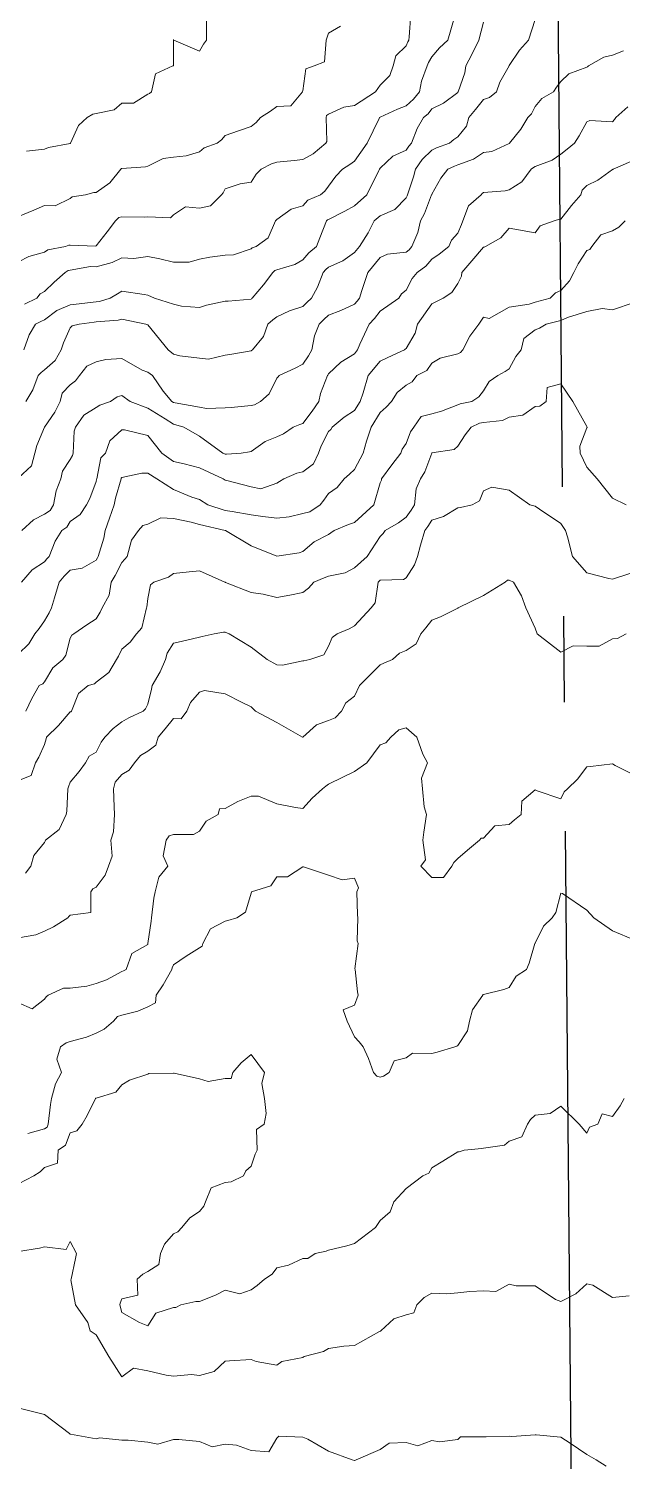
# Model space of a CAD drawing. Extents: x 537850 to 541798, y 6045627 to 6050132.
# Drawn here: x 539829.5 to 539898.5, y 6046862.9 to 6047029.3 of the extents above; entities that cross this region are included whole.
import ezdxf

# ---------------------------------------------------------------- set-up
doc = ezdxf.new("R2010")
doc.units = 0
doc.header["$LTSCALE"] = 5
doc.linetypes.add('DASHED2', pattern=[9.525, 6.35, -3.175])
doc.linetypes.add('foc-QUARTERLINE', pattern=[33, 25, -3, 2, -3])
doc.layers.add('Contour_Line_Intermediate', color=7, linetype='DASHED2', true_color=0xd9d9d9)
doc.layers.add('Contour_Line_Major', color=7, linetype='Continuous', true_color=0x6b6b6b)
doc.layers.add('L-SECQ', color=8, linetype='foc-QUARTERLINE')

msp = doc.modelspace()

# ---------------------------------------------------------------- linework, layer by layer
at = {"layer": 'Contour_Line_Intermediate', "linetype": 'Continuous', "lineweight": 13, "flags": 128}
for points, elevation in [([(539828.333, 6047002.229), (539829.505, 6047002.851), (539831.333, 6047003.38), (539831.72, 6047003.635), (539833.772, 6047004.022), (539834.173, 6047004.182), (539834.333, 6047004.178), (539837.274, 6047004.081), (539837.333, 6047004.119), (539838.63, 6047005.725), (539839.59, 6047007.022), (539839.968, 6047007.386), (539840.333, 6047007.488), (539842.927, 6047007.428), (539843.333, 6047007.459), (539845.994, 6047007.36), (539846.333, 6047007.715), (539847.725, 6047008.629), (539849.332, 6047008.484), (539850.604, 6047008.75), (539851.904, 6047010.021), (539852.088, 6047010.266), (539852.332, 6047010.732), (539854.049, 6047011.304), (539855.332, 6047011.488), (539855.929, 6047012.425), (539856.525, 6047013.021), (539857.702, 6047013.651), (539858.332, 6047013.821), (539860.327, 6047014.026), (539861.332, 6047014.123), (539862.547, 6047014.806), (539864.008, 6047016.021), (539864.119, 6047016.234), (539864.057, 6047019.021), (539864.103, 6047019.25), (539864.332, 6047019.42), (539866.123, 6047020.229), (539867.332, 6047020.415), (539869.772, 6047022.021), (539870.331, 6047022.784), (539871.445, 6047023.907), (539871.836, 6047025.021), (539872.168, 6047026.184), (539873.331, 6047027.347), (539873.527, 6047027.825), (539873.642, 6047028.021), (539873.687, 6047028.376), (539873.901, 6047031.02)], 908.956), ([(539828.948, 6046992.022), (539829.576, 6046993.78), (539830.301, 6046995.022), (539831.007, 6046995.348), (539831.333, 6046995.508), (539832.758, 6046996.597), (539834.333, 6046997.237), (539835.031, 6046997.324), (539837.333, 6046997.609), (539837.716, 6046997.639), (539838.987, 6046998.022), (539839.838, 6046998.517), (539840.333, 6046998.835), (539842.909, 6046998.446), (539843.333, 6046998.382), (539844.115, 6046998.022), (539846.333, 6046997.329), (539847.265, 6046997.09), (539849.332, 6046996.957), (539850.139, 6046997.215), (539852.332, 6046997.663), (539852.671, 6046997.683), (539855.332, 6046997.925), (539855.385, 6046997.97), (539855.455, 6046998.022), (539856.765, 6046999.589), (539857.866, 6047001.022), (539858.111, 6047001.242), (539858.332, 6047001.314), (539860.399, 6047001.955), (539861.332, 6047002.482), (539862.052, 6047003.302), (539862.915, 6047004.022), (539863.32, 6047005.033), (539864.115, 6047007.022), (539864.216, 6047007.137), (539864.332, 6047007.184), (539866.23, 6047008.123), (539867.332, 6047008.742), (539868.791, 6047010.021), (539870.175, 6047012.865), (539870.255, 6047013.021), (539870.331, 6047013.129), (539871.809, 6047014.543), (539873.331, 6047015.241), (539873.648, 6047015.704), (539873.979, 6047016.021), (539874.627, 6047017.726), (539875.379, 6047019.021), (539875.891, 6047019.461), (539876.331, 6047020.03), (539877.67, 6047020.682), (539879.331, 6047021.94), (539879.367, 6047021.985), (539879.396, 6047022.021), (539880.147, 6047024.205), (539880.267, 6047025.021), (539880.992, 6047026.359), (539881.79, 6047028.021), (539882.331, 6047030.102)], 906.956), ([(539829.034, 6046997.322), (539830.462, 6046998.022), (539830.843, 6046998.513), (539831.333, 6046998.817), (539832.464, 6046999.891), (539833.749, 6047001.022), (539834.101, 6047001.254), (539834.333, 6047001.298), (539836.669, 6047001.686), (539837.333, 6047001.673), (539839.182, 6047002.172), (539840.333, 6047002.726), (539841.732, 6047002.623), (539843.333, 6047002.883), (539844.75, 6047002.605), (539846.333, 6047002.211), (539848.143, 6047002.211), (539849.332, 6047002.541), (539850.545, 6047002.809), (539852.332, 6047003.036), (539853.293, 6047003.061), (539855.332, 6047003.741), (539855.48, 6047003.874), (539855.934, 6047004.022), (539857.315, 6047005.039), (539858.177, 6047007.022), (539858.251, 6047007.102), (539858.332, 6047007.181), (539859.973, 6047008.381), (539861.332, 6047008.744), (539861.927, 6047009.427), (539863.383, 6047010.021), (539863.892, 6047010.461), (539864.332, 6047011.023), (539865.168, 6047012.185), (539865.967, 6047013.021), (539866.804, 6047013.549), (539867.332, 6047013.963), (539868.834, 6047016.021), (539870.227, 6047018.917), (539870.259, 6047019.021), (539870.331, 6047019.072), (539872.356, 6047019.997), (539873.331, 6047020.383), (539874.212, 6047021.141), (539874.894, 6047022.021), (539875.129, 6047023.223), (539875.785, 6047025.021), (539875.943, 6047025.409), (539876.331, 6047026.067), (539877.23, 6047027.122), (539878.203, 6047028.021), (539878.974, 6047030.664)], 907.956), ([(539888.331, 6047030.411), (539887.562, 6047028.021), (539886.51, 6047026.842), (539885.331, 6047025.046), (539885.318, 6047025.033), (539885.3, 6047025.021), (539884.23, 6047023.122), (539883.834, 6047022.021), (539883.025, 6047021.327), (539882.331, 6047021.122), (539881.394, 6047019.958), (539880.64, 6047019.021), (539880.343, 6047018.009), (539879.331, 6047016.786), (539878.904, 6047016.448), (539878.365, 6047016.021), (539876.873, 6047015.479), (539876.331, 6047015.237), (539875.201, 6047014.152), (539874.427, 6047013.021), (539874.212, 6047012.14), (539873.497, 6047010.021), (539873.451, 6047009.902), (539873.331, 6047009.684), (539872.019, 6047008.334), (539870.331, 6047007.61), (539869.642, 6047007.022), (539868.943, 6047005.633), (539867.912, 6047004.022), (539867.332, 6047003.316), (539865.978, 6047002.375), (539864.332, 6047001.631), (539864, 6047001.354), (539863.708, 6047001.022), (539863.039, 6046999.314), (539862.339, 6046998.022), (539861.822, 6046997.532), (539861.332, 6046997.067), (539859.788, 6046996.566), (539858.332, 6046995.874), (539857.843, 6046995.511), (539857.267, 6046995.022), (539856.797, 6046993.558), (539855.492, 6046992.022), (539855.396, 6046991.958), (539855.332, 6046991.894), (539852.858, 6046991.496), (539852.332, 6046991.412), (539850.404, 6046990.951), (539849.332, 6046991.037), (539847.045, 6046991.31), (539846.333, 6046991.503), (539845.699, 6046992.022), (539843.333, 6046994.931), (539843.11, 6046995.022), (539840.333, 6046995.598), (539839.89, 6046995.465), (539837.333, 6046995.265), (539837.117, 6046995.238), (539835.371, 6046995.022), (539834.562, 6046994.793), (539834.333, 6046994.565), (539833.53, 6046992.825), (539833.269, 6046992.022), (539832.576, 6046990.779), (539831.333, 6046989.707), (539830.949, 6046989.407), (539830.588, 6046989.022), (539829.987, 6046987.369), (539829.169, 6046986.023)], 905.957), ([(539829.253, 6047015.102), (539831.333, 6047015.337), (539831.805, 6047015.549), (539834.333, 6047016.015), (539834.339, 6047016.015), (539834.349, 6047016.021), (539835.279, 6047018.075), (539836.302, 6047019.021), (539836.94, 6047019.414), (539837.333, 6047019.498), (539839.436, 6047019.918), (539840.333, 6047020.677), (539841.676, 6047020.677), (539843.333, 6047021.712), (539843.543, 6047021.811), (539843.761, 6047022.021), (539844.248, 6047024.105), (539846.247, 6047025.021), (539846.32, 6047025.033), (539846.32, 6047028.021), (539846.324, 6047028.029), (539846.333, 6047028.085), (539846.381, 6047028.021), (539849.332, 6047026.709), (539849.817, 6047027.536), (539850.156, 6047028.021), (539850.156, 6047030.197)], 910.956), ([(539899.102, 6047020.249), (539897.684, 6047019.021), (539897.551, 6047018.8), (539897.33, 6047018.528), (539894.677, 6047018.675), (539894.33, 6047018.53), (539893.45, 6047016.902), (539892.909, 6047016.021), (539892.03, 6047015.322), (539891.33, 6047014.762), (539890.292, 6047014.059), (539888.331, 6047013.337), (539888.139, 6047013.213), (539887.863, 6047013.021), (539886.797, 6047011.555), (539885.331, 6047010.599), (539884.839, 6047010.513), (539882.331, 6047010.31), (539882.167, 6047010.185), (539882.064, 6047010.021), (539880.583, 6047008.769), (539879.937, 6047007.022), (539879.78, 6047006.572), (539879.331, 6047005.574), (539878.596, 6047004.757), (539878.296, 6047004.022), (539877.201, 6047003.152), (539876.331, 6047002.548), (539875.627, 6047001.726), (539874.615, 6047001.022), (539874.056, 6047000.297), (539873.331, 6046998.946), (539872.821, 6046998.533), (539872.501, 6046998.022), (539870.331, 6046996.531), (539869.684, 6046995.67), (539869.044, 6046995.022), (539867.978, 6046992.668), (539867.694, 6046992.022), (539867.332, 6046991.567), (539865.76, 6046990.594), (539864.332, 6046989.23), (539864.257, 6046989.097), (539864.204, 6046989.022), (539863.406, 6046986.948), (539863.195, 6046986.023), (539862.441, 6046984.913), (539861.332, 6046983.454), (539861.017, 6046983.337), (539860.226, 6046983.023), (539859.106, 6046982.249), (539858.332, 6046981.9), (539856.973, 6046981.382), (539855.332, 6046980.224), (539855.169, 6046980.186), (539854.191, 6046980.023), (539852.472, 6046979.884), (539852.332, 6046979.911), (539852.063, 6046980.023), (539849.332, 6046981.974), (539847.544, 6046983.023), (539846.333, 6046983.37), (539845.359, 6046983.997), (539843.333, 6046985.244), (539841.293, 6046986.023), (539840.333, 6046986.718), (539839.788, 6046986.568), (539838.989, 6046986.023), (539837.777, 6046985.579), (539837.333, 6046985.332), (539835.912, 6046984.443), (539834.936, 6046983.023), (539834.791, 6046982.565), (539834.675, 6046980.023), (539834.611, 6046979.745), (539834.333, 6046979.277), (539833.449, 6046977.907), (539833.234, 6046977.023), (539832.701, 6046975.656), (539832.395, 6046974.023), (539831.995, 6046973.361), (539831.333, 6046972.915), (539830.072, 6046972.285), (539828.696, 6046971.023)], 903.957), ([(539899.447, 6047013.904), (539897.393, 6047013.021), (539897.36, 6047012.992), (539897.33, 6047012.969), (539895.619, 6047011.733), (539894.33, 6047011.119), (539893.785, 6047010.567), (539893.637, 6047010.021), (539892.547, 6047008.804), (539891.33, 6047007.22), (539891.163, 6047007.189), (539890.556, 6047007.022), (539888.93, 6047006.423), (539888.331, 6047005.606), (539886.395, 6047005.958), (539885.331, 6047006.151), (539884.334, 6047005.018), (539882.573, 6047004.022), (539882.394, 6047003.958), (539882.331, 6047003.961), (539880.98, 6047002.372), (539879.833, 6047001.022), (539879.771, 6047000.582), (539879.331, 6046999.739), (539878.67, 6046998.683), (539877.653, 6046998.022), (539876.331, 6046997.361), (539874.663, 6046995.022), (539874.382, 6046993.972), (539873.331, 6046992.178), (539873.238, 6046992.116), (539873.159, 6046992.022), (539871.236, 6046991.118), (539870.331, 6046990.692), (539868.922, 6046989.022), (539868.338, 6046987.029), (539868.014, 6046986.023), (539867.332, 6046984.99), (539866.152, 6046984.202), (539864.741, 6046983.023), (539864.587, 6046982.767), (539864.332, 6046982.536), (539863.494, 6046980.86), (539863.159, 6046980.023), (539862.578, 6046978.777), (539861.332, 6046977.859), (539860.662, 6046977.693), (539859.133, 6046977.023), (539858.649, 6046976.706), (539858.332, 6046976.518), (539856.482, 6046975.873), (539855.332, 6046976.085), (539852.532, 6046976.823), (539852.332, 6046976.876), (539852.107, 6046977.023), (539849.332, 6046978.293), (539847.574, 6046978.782), (539846.333, 6046979.055), (539844.982, 6046980.023), (539843.333, 6046982.061), (539840.646, 6046982.709), (539840.333, 6046982.709), (539838.926, 6046981.43), (539838.426, 6046980.023), (539837.871, 6046979.485), (539837.406, 6046977.023), (539837.39, 6046976.966), (539837.333, 6046976.706), (539836.616, 6046974.74), (539836.234, 6046974.023), (539835.473, 6046972.883), (539834.333, 6046972.059), (539833.943, 6046971.413), (539833.365, 6046971.023), (539832.568, 6046969.789), (539831.9, 6046968.023), (539831.614, 6046967.743), (539831.333, 6046967.403), (539829.918, 6046966.439), (539828.654, 6046965.024)], 902.957), ([(539898.777, 6047007.022), (539898.068, 6047006.283), (539897.33, 6047005.869), (539895.965, 6047005.387), (539894.915, 6047004.022), (539894.676, 6047003.676), (539894.33, 6047003.575), (539893.336, 6047002.016), (539892.816, 6047001.022), (539892.321, 6047000.031), (539891.33, 6046998.907), (539890.697, 6046998.656), (539890.057, 6046998.022), (539888.331, 6046997.566), (539887.64, 6046997.332), (539885.331, 6046996.994), (539882.989, 6046995.68), (539882.331, 6046995.812), (539881.792, 6046995.022), (539880.756, 6046993.597), (539879.937, 6046992.022), (539879.647, 6046991.707), (539879.331, 6046991.549), (539877.31, 6046991.044), (539876.331, 6046990.456), (539875.742, 6046989.612), (539874.581, 6046989.022), (539874.053, 6046988.301), (539873.331, 6046987.909), (539872.298, 6046987.056), (539871.662, 6046986.023), (539871.012, 6046985.343), (539870.331, 6046984.735), (539869.279, 6046983.023), (539868.731, 6046981.422), (539868.37, 6046980.023), (539867.332, 6046978.108), (539866.762, 6046977.592), (539866.133, 6046977.023), (539865.338, 6046976.016), (539864.332, 6046975.312), (539863.795, 6046974.56), (539863.341, 6046974.023), (539862.148, 6046973.207), (539861.332, 6046973.019), (539859.748, 6046972.607), (539858.332, 6046972.45), (539856.713, 6046972.643), (539855.332, 6046972.865), (539853.136, 6046973.219), (539852.332, 6046973.37), (539850.314, 6046974.023), (539849.332, 6046974.623), (539848.445, 6046974.91), (539846.333, 6046975.779), (539844.384, 6046977.023), (539843.333, 6046977.692), (539842.663, 6046977.692), (539840.333, 6046977.183), (539840.252, 6046977.104), (539840.236, 6046977.023), (539839.587, 6046974.769), (539839.423, 6046974.023), (539838.894, 6046972.463), (539838.37, 6046971.023), (539838.239, 6046970.118), (539837.584, 6046968.023), (539837.498, 6046967.859), (539837.333, 6046967.579), (539835.725, 6046966.632), (539834.333, 6046966.436), (539833.62, 6046965.737), (539833.032, 6046965.024), (539832.493, 6046963.184), (539832.154, 6046962.024), (539831.899, 6046961.458), (539831.333, 6046960.527), (539830.713, 6046959.644), (539830.208, 6046959.024), (539829.505, 6046957.852), (539828.333, 6046956.681)], 901.957), ([(539899.845, 6046997.537), (539897.33, 6046996.655), (539896.128, 6046996.82), (539894.33, 6046996.47), (539892.07, 6046995.762), (539891.33, 6046995.431), (539889.595, 6046995.022), (539888.82, 6046994.533), (539888.331, 6046994.363), (539887.018, 6046993.335), (539886.699, 6046992.022), (539886.102, 6046991.251), (539885.331, 6046989.827), (539884.866, 6046989.488), (539884.014, 6046989.022), (539883.001, 6046988.352), (539882.331, 6046987.261), (539881.8, 6046986.553), (539880.98, 6046986.023), (539879.605, 6046985.748), (539879.331, 6046985.621), (539877.444, 6046984.91), (539876.331, 6046984.587), (539875.089, 6046984.265), (539874.225, 6046983.023), (539873.857, 6046982.497), (539873.331, 6046981.143), (539872.867, 6046980.487), (539872.717, 6046980.023), (539871.701, 6046978.653), (539870.491, 6046977.023), (539870.471, 6046976.884), (539870.331, 6046976.554), (539869.594, 6046974.023), (539867.332, 6046971.968), (539866.632, 6046971.723), (539864.971, 6046971.023), (539864.587, 6046970.768), (539864.332, 6046970.579), (539862.653, 6046969.703), (539861.332, 6046968.591), (539860.91, 6046968.446), (539858.332, 6046968.033), (539858.315, 6046968.04), (539855.332, 6046969.234), (539852.349, 6046971.023), (539852.332, 6046971.026), (539852.328, 6046971.028), (539849.332, 6046971.708), (539848.374, 6046971.981), (539846.333, 6046972.422), (539844.871, 6046972.485), (539843.333, 6046971.749), (539842.749, 6046971.607), (539842.244, 6046971.023), (539841.439, 6046969.917), (539840.935, 6046968.023), (539840.666, 6046967.69), (539840.333, 6046967.305), (539839.549, 6046965.807), (539839.087, 6046965.024), (539838.855, 6046963.501), (539838.03, 6046962.024), (539837.817, 6046961.539), (539837.333, 6046960.77), (539836.276, 6046960.081), (539834.744, 6046959.024), (539834.509, 6046958.848), (539834.333, 6046958.5), (539833.806, 6046956.551), (539833.479, 6046956.024), (539832.306, 6046955.052), (539831.333, 6046953.431), (539831.13, 6046953.228), (539830.723, 6046953.024), (539829.869, 6046951.489), (539829.189, 6046950.024)], 900.957), ([(539899.311, 6046966.043), (539897.33, 6046965.377), (539896.898, 6046965.456), (539894.33, 6046966.103), (539892.651, 6046968.023), (539892.07, 6046970.284), (539891.861, 6046971.023), (539891.33, 6046971.855), (539888.836, 6046973.518), (539888.331, 6046973.845), (539887.725, 6046974.023), (539885.331, 6046975.725), (539883.297, 6046976.057), (539882.331, 6046975.639), (539881.86, 6046974.494), (539881.003, 6046974.023), (539879.641, 6046973.714), (539879.331, 6046973.675), (539877.699, 6046972.655), (539876.331, 6046972.245), (539875.863, 6046971.491), (539875.522, 6046971.023), (539875.033, 6046969.321), (539874.661, 6046968.023), (539874.319, 6046967.035), (539873.331, 6046965.521), (539873.033, 6046965.322), (539870.331, 6046965.253), (539870.081, 6046965.024), (539869.745, 6046962.611), (539869.282, 6046962.024), (539867.332, 6046959.947), (539866.74, 6046959.616), (539865.35, 6046959.024), (539864.756, 6046958.6), (539864.332, 6046957.569), (539863.791, 6046956.565), (539862.169, 6046956.024), (539861.459, 6046955.897), (539861.332, 6046955.863), (539858.987, 6046955.369), (539858.332, 6046955.417), (539857.186, 6046956.024), (539855.332, 6046957.475), (539852.787, 6046959.024), (539852.332, 6046959.205), (539852.139, 6046959.217), (539851.065, 6046959.024), (539849.643, 6046958.713), (539849.332, 6046958.628), (539847.21, 6046958.146), (539846.333, 6046957.947), (539845.592, 6046956.765), (539845.395, 6046956.024), (539844.761, 6046954.595), (539843.844, 6046953.024), (539843.767, 6046952.59), (539843.333, 6046950.86), (539843.069, 6046950.288), (539842.792, 6046950.024), (539841.118, 6046949.24), (539840.333, 6046948.795), (539839.331, 6046948.027), (539838.366, 6046947.024), (539837.926, 6046946.431), (539837.333, 6046945.282), (539836.546, 6046944.812), (539836.118, 6046944.025), (539835.355, 6046943.003), (539834.333, 6046941.798), (539834.111, 6046941.247), (539834.07, 6046941.025), (539833.937, 6046938.422), (539833.855, 6046938.025), (539833.061, 6046936.297), (539831.466, 6046935.025), (539831.422, 6046934.937), (539831.333, 6046934.783), (539830.108, 6046933.251), (539829.758, 6046932.025), (539829.142, 6046931.217)], 898.957), ([(539898.912, 6046959.024), (539897.89, 6046958.464), (539897.33, 6046958.424), (539895.77, 6046957.584), (539894.33, 6046957.584), (539892.739, 6046957.615), (539891.33, 6046956.899), (539888.568, 6046959.024), (539888.331, 6046959.675), (539887.262, 6046962.024), (539886.735, 6046963.428), (539885.824, 6046965.024), (539885.331, 6046965.267), (539885.1, 6046965.255), (539884.857, 6046965.024), (539882.331, 6046963.489), (539879.4, 6046962.024), (539879.36, 6046961.995), (539879.331, 6046961.998), (539877.345, 6046961.01), (539876.331, 6046960.595), (539875.624, 6046959.731), (539875.064, 6046959.024), (539874.508, 6046957.847), (539873.331, 6046957.091), (539872.58, 6046956.775), (539871.771, 6046956.024), (539870.757, 6046955.599), (539870.331, 6046955.42), (539867.947, 6046953.024), (539867.332, 6046951.775), (539866.349, 6046951.007), (539865.839, 6046950.024), (539865.085, 6046949.271), (539864.332, 6046948.939), (539862.924, 6046948.432), (539861.34, 6046947.024), (539861.336, 6046947.021), (539861.332, 6046947.017), (539861.325, 6046947.024), (539858.332, 6046948.703), (539855.837, 6046950.024), (539855.332, 6046950.532), (539854.311, 6046951.045), (539852.332, 6046952.04), (539849.915, 6046952.441), (539849.332, 6046952.25), (539848.3, 6046951.057), (539847.859, 6046950.024), (539847.198, 6046949.159), (539846.333, 6046949.187), (539845.37, 6046947.987), (539844.552, 6046947.024), (539844.257, 6046946.1), (539843.333, 6046945.386), (539842.486, 6046944.872), (539841.808, 6046944.025), (539841.164, 6046943.193), (539840.333, 6046942.677), (539839.558, 6046941.799), (539839.35, 6046941.025), (539839.442, 6046938.916), (539839.461, 6046938.025), (539839.348, 6046936.01), (539839.033, 6046935.025), (539839.187, 6046933.171), (539838.758, 6046932.025), (539838.369, 6046930.989), (539837.333, 6046929.583), (539836.954, 6046929.405), (539836.712, 6046929.025), (539836.704, 6046926.654), (539834.333, 6046926.344), (539834.186, 6046926.173), (539834.06, 6046926.025), (539832.376, 6046924.983), (539831.333, 6046924.484), (539830.317, 6046924.042), (539828.333, 6046923.688)], 897.957), ([(539900.33, 6046942.347), (539897.623, 6046943.732), (539897.33, 6046943.915), (539894.746, 6046943.609), (539894.33, 6046943.559), (539893.238, 6046942.117), (539892.069, 6046941.025), (539891.709, 6046940.646), (539891.33, 6046939.859), (539888.578, 6046940.777), (539888.331, 6046940.901), (539886.797, 6046939.559), (539886.687, 6046938.025), (539885.939, 6046937.417), (539885.331, 6046936.854), (539883.662, 6046936.694), (539882.331, 6046935.29), (539882.066, 6046935.29), (539881.873, 6046935.025), (539880.487, 6046933.869), (539879.331, 6046932.906), (539878.891, 6046932.465), (539878.671, 6046932.025), (539877.668, 6046930.688), (539876.331, 6046930.688), (539875.036, 6046932.025), (539875.596, 6046932.761), (539875.288, 6046935.025), (539875.385, 6046935.971), (539875.703, 6046938.025), (539875.453, 6046938.903), (539875.261, 6046941.025), (539875.121, 6046942.235), (539875.813, 6046944.025), (539875.303, 6046945.053), (539874.593, 6046947.024), (539873.331, 6046948.102), (539872.507, 6046947.849), (539871.58, 6046947.024), (539870.997, 6046946.359), (539870.331, 6046946.116), (539868.767, 6046944.025), (539867.332, 6046943.009), (539865.992, 6046942.364), (539864.332, 6046941.565), (539864.026, 6046941.33), (539863.63, 6046941.025), (539862.446, 6046939.911), (539861.332, 6046938.727), (539860.509, 6046938.848), (539858.332, 6046939.278), (539856.202, 6046940.155), (539855.332, 6046940.155), (539853.811, 6046939.546), (539852.332, 6046938.725), (539851.676, 6046938.681), (539851.504, 6046938.025), (539850.108, 6046937.249), (539849.332, 6046936.091), (539848.66, 6046935.697), (539846.333, 6046935.697), (539845.826, 6046935.532), (539845.46, 6046935.025), (539845.118, 6046933.24), (539845.659, 6046932.025), (539844.624, 6046930.734), (539844.202, 6046929.025), (539844.049, 6046928.309), (539843.788, 6046926.025), (539843.722, 6046925.636), (539843.362, 6046923.026), (539843.353, 6046923.006), (539843.333, 6046922.936), (539841.494, 6046921.864), (539840.838, 6046920.026), (539840.51, 6046919.848), (539840.333, 6046919.763), (539838.534, 6046918.825), (539837.333, 6046918.382), (539836.276, 6046918.083), (539834.333, 6046917.852), (539833.53, 6046917.829), (539831.76, 6046917.026), (539831.537, 6046916.822), (539831.333, 6046916.556), (539829.927, 6046915.432), (539828.333, 6046916.129)], 896.957), ([(539899.914, 6046923.441), (539897.33, 6046924.488), (539895.135, 6046926.025), (539894.33, 6046926.89), (539891.501, 6046928.855), (539891.33, 6046928.87), (539890.721, 6046926.634), (539890.297, 6046926.025), (539889.314, 6046925.042), (539888.331, 6046923.074), (539888.317, 6046923.039), (539888.311, 6046923.026), (539887.623, 6046920.733), (539887.309, 6046920.026), (539886.124, 6046919.232), (539885.331, 6046917.914), (539884.685, 6046917.671), (539882.331, 6046917.125), (539882.261, 6046917.096), (539882.264, 6046917.026), (539881.042, 6046915.315), (539880.703, 6046914.026), (539880.458, 6046912.9), (539879.331, 6046911.175), (539879.251, 6046911.106), (539878.99, 6046911.026), (539876.957, 6046910.4), (539876.331, 6046910.266), (539874.072, 6046910.286), (539873.331, 6046909.742), (539871.959, 6046909.399), (539871.37, 6046908.026), (539870.735, 6046907.623), (539870.331, 6046907.507), (539869.931, 6046907.626), (539869.537, 6046908.026), (539868.993, 6046909.688), (539868.336, 6046911.026), (539867.901, 6046911.596), (539867.332, 6046912.196), (539866.477, 6046914.026), (539866.05, 6046915.308), (539867.332, 6046915.857), (539867.777, 6046917.026), (539867.709, 6046917.403), (539867.408, 6046920.026), (539867.401, 6046920.095), (539867.76, 6046923.026), (539867.665, 6046923.359), (539867.747, 6046926.025), (539867.684, 6046926.378), (539867.633, 6046929.025), (539867.811, 6046929.505), (539867.332, 6046930.64), (539865.919, 6046930.438), (539864.332, 6046930.967), (539861.419, 6046931.938), (539861.332, 6046931.948), (539859.575, 6046930.782), (539858.332, 6046930.784), (539857.619, 6046929.738), (539855.401, 6046929.025), (539855.373, 6046928.984), (539855.332, 6046928.873), (539854.687, 6046926.67), (539853.665, 6046926.025), (539852.654, 6046925.704), (539852.332, 6046925.62), (539850.625, 6046924.733), (539849.732, 6046923.026), (539849.649, 6046922.709), (539849.332, 6046922.517), (539847.786, 6046921.572), (539846.333, 6046920.546), (539846.167, 6046920.192), (539846.119, 6046920.026), (539845.127, 6046918.232), (539844.313, 6046917.026), (539844.22, 6046916.139), (539843.333, 6046915.686), (539842.199, 6046915.16), (539840.333, 6046914.708), (539839.822, 6046914.537), (539839.355, 6046914.026), (539838.286, 6046913.073), (539837.333, 6046912.609), (539836.201, 6046912.158), (539834.333, 6046911.649), (539833.875, 6046911.484), (539833.21, 6046911.026), (539832.777, 6046909.583), (539833.322, 6046908.026), (539832.616, 6046906.744), (539832.161, 6046905.026), (539832.045, 6046904.315), (539831.778, 6046902.027), (539831.653, 6046901.707), (539831.333, 6046901.487), (539829.42, 6046900.94)], 895.957), ([(539899.246, 6046882.112), (539897.33, 6046881.888), (539895.035, 6046883.323), (539894.33, 6046883.499), (539893.038, 6046882.32), (539891.33, 6046881.419), (539890.677, 6046881.681), (539888.331, 6046883.245), (539886.113, 6046883.245), (539885.331, 6046883.441), (539883.777, 6046882.581), (539882.331, 6046882.68), (539880.757, 6046882.601), (539879.331, 6046882.451), (539878.043, 6046882.316), (539876.331, 6046882.393), (539875.458, 6046881.901), (539874.604, 6046881.028), (539874.241, 6046880.118), (539873.331, 6046879.868), (539871.931, 6046879.428), (539870.402, 6046878.028), (539870.363, 6046877.996), (539870.331, 6046877.995), (539870.265, 6046877.961), (539867.332, 6046876.322), (539866.121, 6046876.238), (539864.332, 6046875.973), (539863.752, 6046875.608), (539861.497, 6046875.028), (539861.389, 6046874.971), (539861.332, 6046874.941), (539858.909, 6046874.451), (539858.332, 6046874.045), (539855.913, 6046874.448), (539855.332, 6046874.687), (539852.821, 6046874.539), (539852.332, 6046874.51), (539851.054, 6046873.307), (539849.332, 6046872.844), (539848.411, 6046872.95), (539846.333, 6046872.752), (539845.47, 6046872.89), (539843.333, 6046873.39), (539841.684, 6046873.676), (539840.333, 6046872.693), (539838.822, 6046875.028), (539837.333, 6046877.56), (539836.637, 6046878.028), (539836.373, 6046878.988), (539834.941, 6046881.028), (539834.403, 6046883.958), (539834.433, 6046884.028), (539834.944, 6046886.417), (539835.075, 6046887.027), (539834.333, 6046888.4), (539833.873, 6046887.488), (539831.333, 6046887.786), (539830.747, 6046887.614), (539828.333, 6046887.234)], 893.957), ([(539896.583, 6046862.281), (539895.409, 6046863.029), (539894.33, 6046863.643), (539892.388, 6046864.971), (539891.33, 6046865.68), (539888.433, 6046865.926), (539888.331, 6046865.942), (539885.628, 6046865.731), (539885.331, 6046865.797), (539882.637, 6046865.723), (539882.331, 6046865.694), (539879.665, 6046865.694), (539879.331, 6046865.389), (539877.213, 6046865.146), (539876.331, 6046865.296), (539874.713, 6046864.646), (539873.331, 6046865.053), (539871.39, 6046864.97), (539870.331, 6046864.231), (539867.529, 6046863.029), (539867.399, 6046862.961), (539867.332, 6046862.952), (539867.088, 6046863.029), (539864.332, 6046864.03), (539861.941, 6046865.419), (539861.332, 6046865.668), (539858.556, 6046865.805), (539858.332, 6046865.571), (539857.411, 6046863.95), (539855.332, 6046864.103), (539853.629, 6046864.732), (539852.332, 6046864.868), (539850.825, 6046864.536), (539849.332, 6046865.179), (539846.949, 6046865.412), (539846.333, 6046865.412), (539844.503, 6046864.858), (539843.333, 6046865.09), (539841.042, 6046865.319), (539840.333, 6046865.319), (539837.756, 6046865.605), (539837.333, 6046865.494), (539834.357, 6046866.028), (539834.333, 6046866.036), (539834.251, 6046866.111), (539831.333, 6046868.301), (539828.416, 6046869.028)], 892.957)]:
    msp.add_lwpolyline(points, dxfattribs=dict(at, elevation=elevation))
at = {"layer": 'Contour_Line_Major', "linetype": 'Continuous', "lineweight": 15, "flags": 128}
for points, elevation in [([(539828.333, 6047007.52), (539830.109, 6047008.246), (539831.333, 6047008.807), (539832.592, 6047008.763), (539834.333, 6047009.618), (539834.564, 6047009.791), (539836.108, 6047010.021), (539837.067, 6047010.288), (539837.333, 6047010.322), (539838.915, 6047011.439), (539840.201, 6047013.021), (539840.277, 6047013.078), (539840.333, 6047013.095), (539843.067, 6047013.287), (539843.333, 6047013.352), (539845.114, 6047014.24), (539846.333, 6047014.422), (539847.794, 6047014.559), (539849.332, 6047015.015), (539849.876, 6047015.477), (539851.383, 6047016.021), (539851.917, 6047016.437), (539852.332, 6047016.919), (539853.881, 6047017.472), (539855.332, 6047017.991), (539855.909, 6047018.444), (539856.442, 6047019.021), (539857.587, 6047019.766), (539858.332, 6047020.314), (539859.959, 6047020.394), (539861.298, 6047022.021), (539861.302, 6047022.05), (539861.332, 6047022.137), (539861.688, 6047024.664), (539862.668, 6047025.021), (539863.847, 6047025.506), (539864.075, 6047028.021), (539864.13, 6047028.222), (539864.332, 6047028.826), (539865.728, 6047029.625)], 909.956), ([(539898.576, 6047026.775), (539897.33, 6047026.277), (539896.325, 6047026.026), (539894.538, 6047025.021), (539894.43, 6047024.921), (539894.33, 6047024.884), (539892.257, 6047024.094), (539891.33, 6047023.214), (539890.798, 6047022.553), (539890.443, 6047022.021), (539889.115, 6047021.236), (539888.331, 6047020.304), (539887.894, 6047019.458), (539887.475, 6047019.021), (539886.685, 6047017.667), (539885.353, 6047016.021), (539885.339, 6047016.012), (539885.331, 6047016.006), (539883.295, 6047015.057), (539882.331, 6047014.965), (539881.178, 6047014.175), (539879.331, 6047013.503), (539878.977, 6047013.375), (539878.185, 6047013.021), (539877.377, 6047011.976), (539876.331, 6047010.108), (539876.314, 6047010.039), (539876.308, 6047010.021), (539875.47, 6047007.882), (539874.999, 6047007.022), (539874.688, 6047005.664), (539874.024, 6047004.022), (539873.704, 6047003.649), (539873.331, 6047003.389), (539871.196, 6047003.157), (539870.331, 6047002.762), (539868.908, 6047001.022), (539868.211, 6046998.901), (539867.926, 6046998.022), (539867.67, 6046997.683), (539867.332, 6046997.34), (539865.744, 6046996.61), (539864.332, 6046996.067), (539863.796, 6046995.558), (539863.23, 6046995.022), (539862.709, 6046993.645), (539862.407, 6046992.022), (539862.021, 6046991.333), (539861.332, 6046990.375), (539860.463, 6046989.891), (539858.588, 6046989.022), (539858.481, 6046988.874), (539858.332, 6046988.726), (539857.455, 6046986.9), (539856.424, 6046986.023), (539855.716, 6046985.639), (539855.332, 6046985.562), (539853.022, 6046985.333), (539852.332, 6046985.265), (539850.16, 6046985.195), (539849.332, 6046985.351), (539846.509, 6046985.846), (539846.333, 6046985.897), (539846.137, 6046986.023), (539845.13, 6046987.225), (539843.885, 6046989.022), (539843.333, 6046989.428), (539842.696, 6046989.659), (539840.333, 6046991.024), (539838.466, 6046990.89), (539837.333, 6046990.642), (539836.247, 6046990.109), (539835.395, 6046989.022), (539834.95, 6046988.406), (539834.333, 6046987.943), (539833.389, 6046986.967), (539833.158, 6046986.023), (539832.561, 6046984.795), (539831.333, 6046983.026), (539831.332, 6046983.024), (539831.331, 6046983.023), (539830.457, 6046980.9), (539830.226, 6046980.023), (539829.832, 6046978.525), (539828.333, 6046977.146)], 904.957), ([(539898.898, 6046974.023), (539897.33, 6046974.798), (539895.534, 6046977.023), (539894.33, 6046978.377), (539893.572, 6046980.023), (539893.526, 6046980.827), (539894.33, 6046982.948), (539894.353, 6046983), (539894.391, 6046983.023), (539894.33, 6046983.098), (539892.72, 6046986.023), (539891.33, 6046988.072), (539889.72, 6046987.633), (539889.596, 6046986.023), (539888.889, 6046985.464), (539888.331, 6046985.444), (539886.909, 6046984.444), (539885.331, 6046984.178), (539884.546, 6046983.807), (539882.331, 6046983.572), (539881.873, 6046983.481), (539880.887, 6046983.023), (539880.191, 6046982.163), (539879.331, 6046980.844), (539878.906, 6046980.447), (539876.331, 6046980.035), (539876.326, 6046980.028), (539876.324, 6046980.023), (539875.523, 6046977.831), (539875.017, 6046977.023), (539874.503, 6046975.851), (539874.33, 6046974.023), (539873.947, 6046973.407), (539873.331, 6046972.562), (539872.456, 6046971.899), (539870.913, 6046971.023), (539870.691, 6046970.664), (539870.331, 6046970.345), (539868.803, 6046968.023), (539867.332, 6046966.707), (539866.25, 6046966.105), (539864.332, 6046965.717), (539863.838, 6046965.517), (539862.618, 6046965.024), (539862.018, 6046964.338), (539861.332, 6046963.813), (539859.829, 6046963.527), (539858.332, 6046963.242), (539856.739, 6046963.617), (539855.332, 6046963.804), (539852.364, 6046964.992), (539852.332, 6046965.007), (539852.298, 6046965.024), (539849.332, 6046966.357), (539848.129, 6046966.227), (539846.333, 6046966.032), (539845.756, 6046965.6), (539844.035, 6046965.024), (539843.647, 6046964.71), (539843.333, 6046963.132), (539843.229, 6046962.128), (539843.2, 6046962.024), (539842.653, 6046959.703), (539842.021, 6046959.024), (539841.297, 6046958.059), (539840.333, 6046957.223), (539839.933, 6046956.424), (539839.69, 6046956.024), (539838.833, 6046954.524), (539837.333, 6046953.384), (539837.132, 6046953.225), (539836.41, 6046953.024), (539835.276, 6046952.081), (539834.496, 6046950.024), (539834.394, 6046949.963), (539834.333, 6046949.945), (539832.979, 6046948.379), (539831.585, 6046947.024), (539831.532, 6046946.826), (539831.333, 6046946.17), (539830.683, 6046944.675), (539830.311, 6046944.025), (539829.803, 6046942.555), (539828.333, 6046941.975)], 899.957), ([(539898.679, 6046905.026), (539898.189, 6046904.168), (539897.33, 6046902.92), (539896.12, 6046903.237), (539895.624, 6046902.027), (539894.654, 6046901.703), (539894.33, 6046900.992), (539893.462, 6046902.027), (539891.33, 6046904.141), (539890.061, 6046903.296), (539888.331, 6046903.103), (539887.792, 6046902.565), (539887.449, 6046902.027), (539886.787, 6046900.57), (539885.331, 6046900.085), (539884.772, 6046899.585), (539882.331, 6046899.252), (539882.126, 6046899.232), (539880.078, 6046899.027), (539879.518, 6046898.84), (539879.331, 6046898.84), (539877.6, 6046897.758), (539876.331, 6046896.965), (539875.994, 6046896.364), (539875.303, 6046896.027), (539873.331, 6046894.581), (539871.925, 6046893.027), (539871.5, 6046891.858), (539870.331, 6046890.835), (539869.799, 6046890.027), (539867.332, 6046888.161), (539866.468, 6046887.891), (539864.332, 6046887.39), (539864.075, 6046887.284), (539862.789, 6046887.027), (539861.915, 6046886.444), (539861.332, 6046886.444), (539859.698, 6046885.662), (539858.332, 6046885.344), (539857.768, 6046884.592), (539856.895, 6046884.028), (539856.049, 6046883.311), (539855.332, 6046882.799), (539854.027, 6046882.333), (539852.332, 6046882.74), (539851.197, 6046882.163), (539849.332, 6046881.424), (539848.921, 6046881.439), (539847.195, 6046881.028), (539846.611, 6046880.75), (539846.333, 6046880.73), (539844.281, 6046880.08), (539843.333, 6046878.606), (539842.368, 6046878.993), (539840.333, 6046880.158), (539840.105, 6046881.028), (539840.126, 6046881.235), (539840.333, 6046881.728), (539842.201, 6046882.159), (539842.091, 6046884.028), (539842.762, 6046884.598), (539843.333, 6046884.907), (539844.624, 6046885.736), (539844.812, 6046887.027), (539845.262, 6046888.098), (539846.333, 6046889.293), (539846.845, 6046889.515), (539847.275, 6046890.027), (539848.21, 6046891.15), (539849.332, 6046891.879), (539849.865, 6046892.494), (539850.026, 6046893.027), (539850.707, 6046894.653), (539852.332, 6046895.273), (539853.007, 6046895.352), (539854.469, 6046896.027), (539854.722, 6046896.637), (539855.332, 6046897.178), (539855.821, 6046898.538), (539856.055, 6046899.027), (539855.952, 6046901.407), (539856.847, 6046902.027), (539857.077, 6046903.282), (539856.881, 6046905.026), (539856.591, 6046906.768), (539856.905, 6046908.026), (539855.332, 6046910.124), (539854.188, 6046909.171), (539853.234, 6046908.026), (539853.009, 6046907.35), (539852.332, 6046907.35), (539850.368, 6046906.99), (539849.332, 6046907.326), (539846.406, 6046907.953), (539846.333, 6046907.982), (539843.445, 6046907.914), (539843.333, 6046907.854), (539841.212, 6046907.147), (539840.333, 6046906.619), (539839.609, 6046905.751), (539837.333, 6046905.081), (539837.308, 6046905.052), (539837.27, 6046905.026), (539836.311, 6046903.049), (539835.732, 6046902.027), (539835.088, 6046901.272), (539834.333, 6046901.043), (539833.765, 6046899.595), (539832.942, 6046899.027), (539832.839, 6046897.522), (539831.333, 6046896.998), (539830.848, 6046896.512), (539830.093, 6046896.027), (539828.333, 6046895.117)], 894.957)]:
    msp.add_lwpolyline(points, dxfattribs=dict(at, elevation=elevation))
at = {"layer": 'L-SECQ'}
msp.add_line((539886.039, 6047596.06), (539892.826, 6046822.684), dxfattribs=at)

doc.saveas('drawing.dxf')
